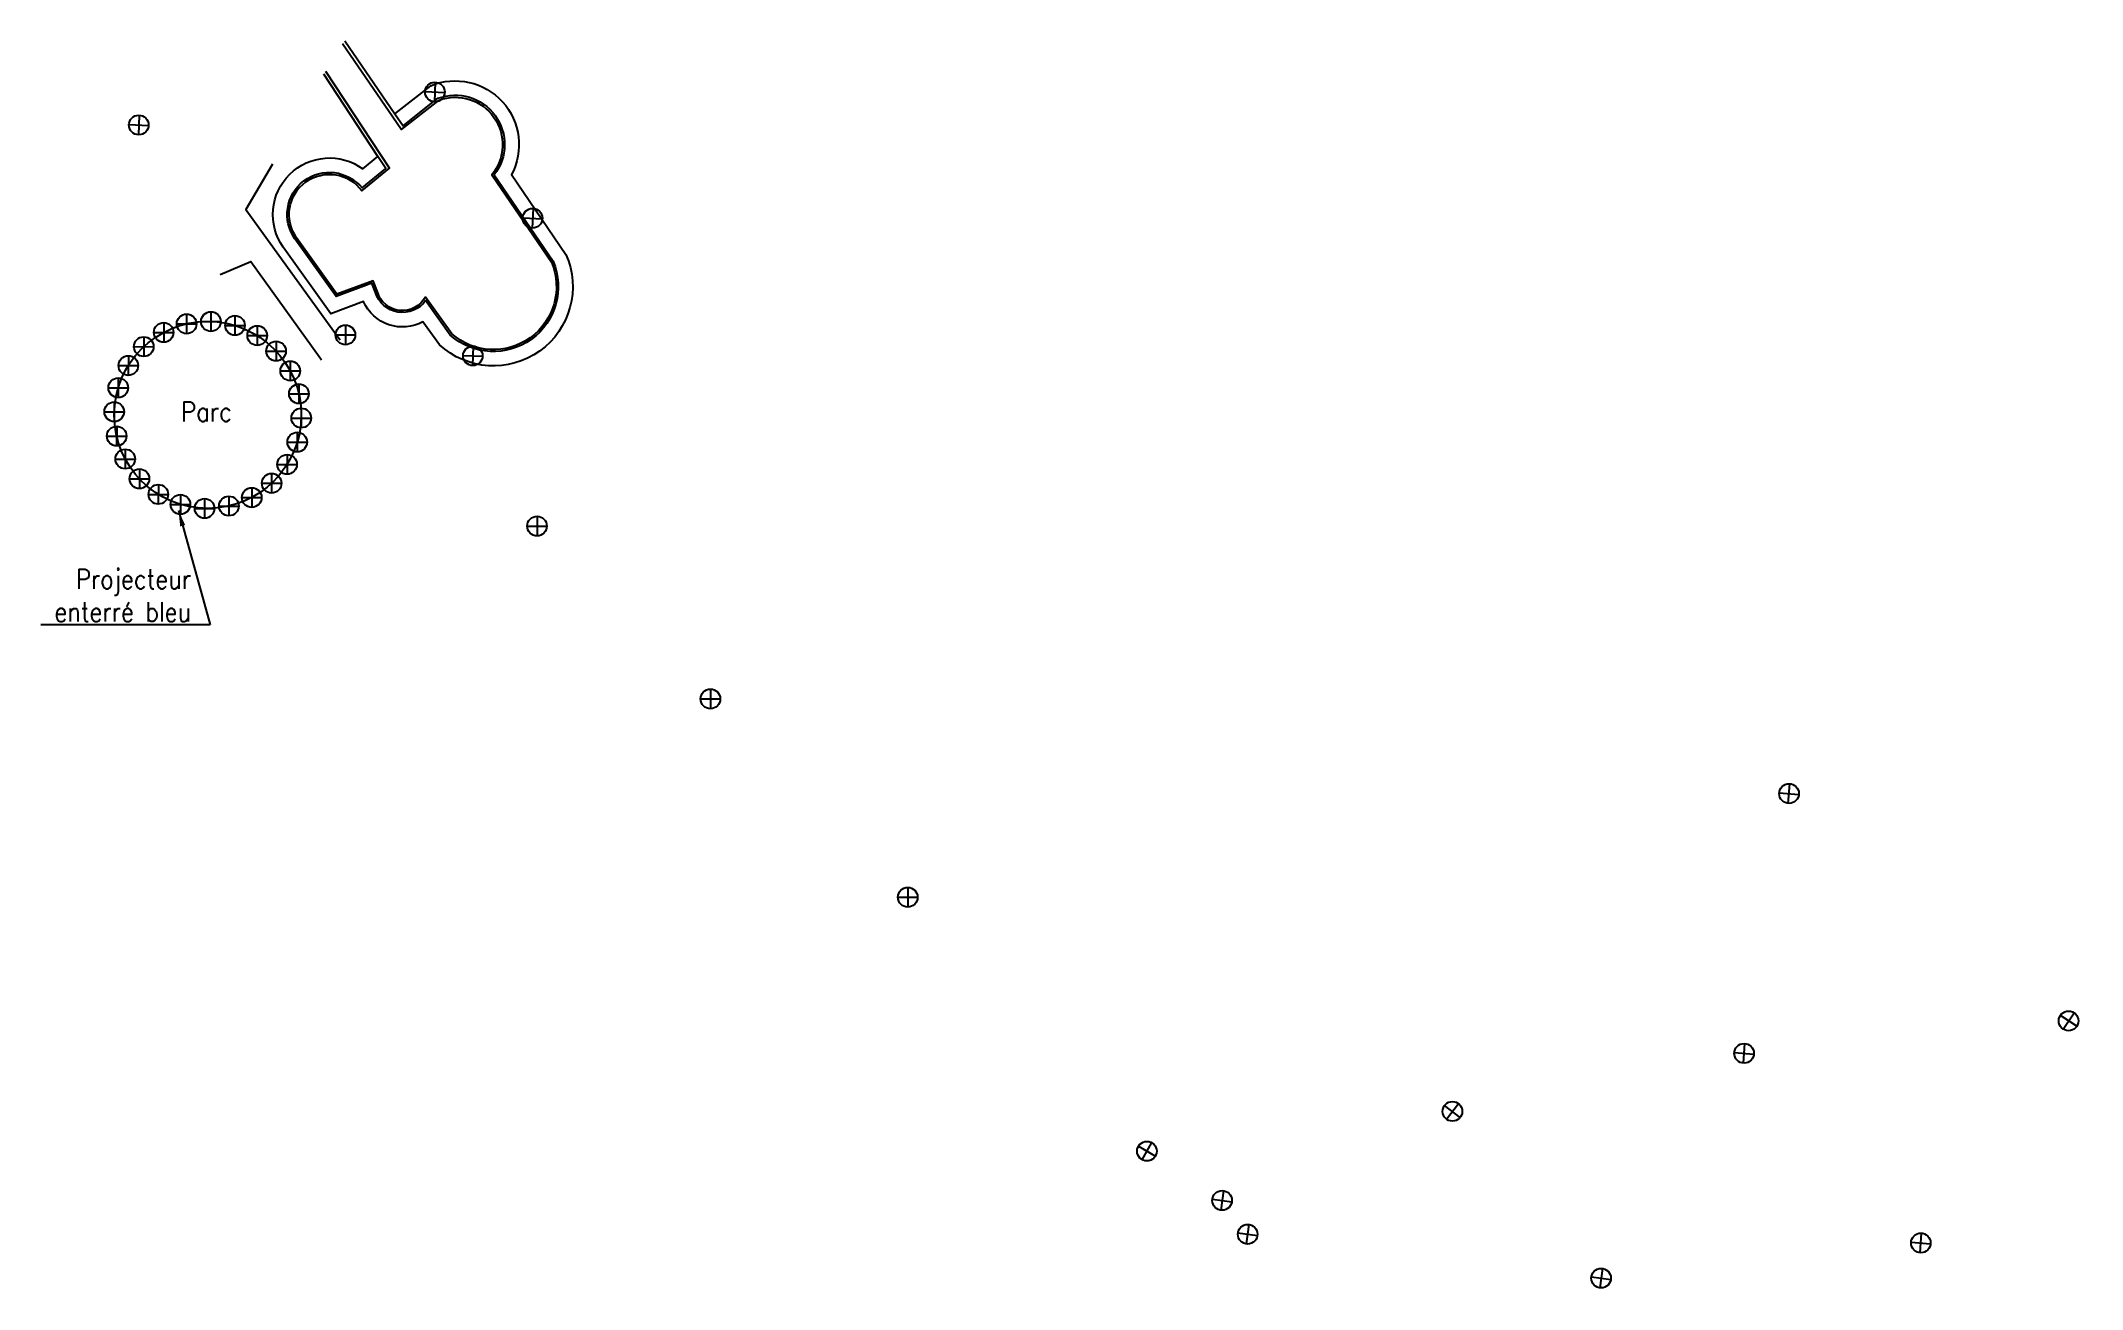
# Model space of a CAD drawing. Header units: millimetres. Extents: x 216002 to 216157, y 109593 to 109688.
import ezdxf
from ezdxf.enums import TextEntityAlignment as Align

# ---------------------------------------------------------------- set-up
doc = ezdxf.new("R2010")
doc.units = ezdxf.units.MM
doc.linetypes.add('E_ST_Cu', pattern=[2000, 1000, 1000])
doc.layers.get('0').update_dxf_attribs({"linetype": 'CONTINUOUS'})
for name, color, linetype in [('BB01', 7, 'CONTINUOUS'), ('BB08', 7, 'CONTINUOUS'), ('BR01', 7, 'CONTINUOUS'), ('BR12', 7, 'CONTINUOUS')]:
    doc.layers.add(name, color=color, linetype=linetype)
doc.styles.add('B_ROMANS', font='ROMANS.shx', dxfattribs={"width": 0.75})
doc.styles.get("Standard").update_dxf_attribs({"font": 'romans.shx', "width": 0.85})
doc.dimstyles.get("Standard").update_dxf_attribs({"dimtxt": 1.5, "dimasz": 1.2, "dimexe": 0.625, "dimexo": 0.625, "dimgap": 0.25, "dimtad": 1, "dimdec": 1, "dimzin": 0, "dimdsep": 46, "dimtxsty": 'Standard', "dimcen": -0.5, "dimadec": 0, "dimazin": 0, "dimtfac": 1, "dimtdec": 1, "dimtmove": 0, "dimatfit": 3, "dimfxl": 0, "dimtolj": 1, "dimtzin": 0, "dimarcsym": 0})

# ---------------------------------------------------------------- blocks, each defined once
blk = doc.blocks.new('BR1209')
at = {"color": 0, "linetype": 'Continuous', "flags": 128}
for points in [[(-0.5, 0), (0.5, 0)], [(0, 0.5), (0, -0.5)]]:
    blk.add_lwpolyline(points, dxfattribs=at)
at = {"color": 0, "linetype": 'Continuous'}
blk.add_circle((0, 0), 0.5, dxfattribs=at)
at = {"color": 0, "linetype": 'Continuous', "style": 'B_ROMANS', "width": 0.75}
blk.add_attdef('NUM', text='', height=1.2, dxfattribs=at).set_placement((0, 2), align=Align.MIDDLE)
at = {"color": 0, "linetype": 'Continuous', "style": 'B_ROMANS', "width": 0.75, "flags": 3}
for tag, p in [('DEF_LEG', (0, -10)), ('DEF_COUP', (0, -12.5)), ('DEF_TYPE', (0, -15))]:
    blk.add_attdef(tag, text='', height=1.2, dxfattribs=at).set_placement(p, align=Align.MIDDLE)

msp = doc.modelspace()

# ---------------------------------------------------------------- linework, layer by layer
at = {"layer": 'BB01', "color": 252}
msp.add_circle((216014.27, 109659.8), 7.14, dxfattribs=at)
at = {"layer": 'BR01', "color": 252, "flags": 128}
for points in [[(216024.73, 109688.37), (216028.56, 109682.79), (216031.3, 109684.94, -0.704082), (216037.46, 109678.15), (216041.61, 109672.06, -0.816686), (216031.96, 109665.16), (216030.7, 109666.91, -0.438154), (216026.17, 109668.45), (216023.68, 109667.51), (216020.04, 109672.6, -0.850318), (216026.11, 109678.59), (216027.26, 109679.54), (216023.13, 109685.82)], [(216024.56, 109688.17), (216028.41, 109682.56), (216029.07, 109681.6), (216031.93, 109683.84, -0.764163), (216035.95, 109678.13), (216040.51, 109671.46, -0.797397), (216032.9, 109665.99), (216030.89, 109668.8, -0.664566), (216027.22, 109669.2), (216026.9, 109670.05), (216024.13, 109669.02), (216021.05, 109673.33, -0.992375), (216026.04, 109676.91), (216028.15, 109678.64), (216027.52, 109679.6), (216023.3, 109686.02)], [(216028.56, 109682.79), (216029.18, 109681.88), (216031.85, 109683.98, -0.754844), (216036.14, 109678.13), (216040.64, 109671.53, -0.800071), (216032.79, 109665.89), (216030.9, 109668.53, -0.625619), (216027.08, 109669.15), (216026.81, 109669.86), (216024.08, 109668.84), (216020.93, 109673.24, -0.968293), (216026.06, 109677.13), (216027.87, 109678.61), (216027.26, 109679.54)]]:
    msp.add_lwpolyline(points, format="xyb", dxfattribs=at)
for points in [[(216019.21, 109678.96), (216017.19, 109675.49), (216024.27, 109665.67), (216024.39, 109665.54)], [(216015.23, 109670.51), (216017.57, 109671.51), (216022.77, 109664.25), (216022.96, 109664.01)]]:
    msp.add_lwpolyline(points, dxfattribs=at)

# ---------------------------------------------------------------- block references
at = {"layer": 'BR12', "color": 252, "xscale": 1.5, "yscale": 1.5, "zscale": 1.5}
for p, rotation in [((216031.61, 109684.46), 357.2483482312239), ((216009.01, 109681.94), 357.2483482312239), ((216039.07, 109674.82), 357.2483482312239), ((216014.51, 109666.93), 359.9037416417843), ((216010.91, 109666.1), 359.9037416417843), ((216012.66, 109666.75), 359.9037416417843), ((216016.35, 109666.63), 359.9037416417843), ((216018.05, 109665.86), 359.9037416417843), ((216024.78, 109665.91), 359.9037416417843), ((216009.39, 109665.01), 359.9037416417843), ((216019.49, 109664.67), 359.9037416417843), ((216034.51, 109664.31), 357.2483482312239), ((216008.21, 109663.57), 359.9037416417843), ((216020.57, 109663.16), 359.9037416417843), ((216007.44, 109661.87), 359.9037416417843), ((216021.23, 109661.41), 359.9037416417843), ((216007.13, 109660.04), 359.9037416417843), ((216021.41, 109659.56), 359.9037416417843), ((216007.32, 109658.18), 359.9037416417843), ((216021.1, 109657.72), 359.9037416417843), ((216007.97, 109656.43), 359.9037416417843), ((216020.33, 109656.02), 359.9037416417843), ((216009.06, 109654.92), 359.9037416417843), ((216019.15, 109654.58), 359.9037416417843), ((216010.5, 109653.73), 359.9037416417843), ((216012.19, 109652.96), 359.9037416417843), ((216015.89, 109652.84), 359.9037416417843), ((216017.63, 109653.49), 359.9037416417843), ((216014.03, 109652.66), 359.9037416417843), ((216039.41, 109651.31), 359.9037416417843), ((216052.65, 109638.11), 359.9037416417843), ((216134.99, 109630.88), 85.4202940528916), ((216067.71, 109622.96), 359.9037416417843), ((216156.33, 109613.52), 146.3456776610913), ((216131.56, 109611.04), 85.4202940528916), ((216109.29, 109606.61), 142.2392742466858), ((216085.97, 109603.57), 60.41676147462923), ((216091.71, 109599.81), 352.1797463607426), ((216093.66, 109597.23), 352.1797463607426), ((216145.05, 109596.56), 85.4202940528916), ((216120.64, 109593.87), 352.1797463607426)]:
    msp.add_blockref('BR1209', p, dxfattribs=dict(at, rotation=rotation))

# ---------------------------------------------------------------- texts
at = {"layer": 'BB08', "color": 252, "linetype": 'E_ST_Cu', "insert": (216012.24, 109660.79), "char_height": 1.5, "width": 2.0602, "attachment_point": 1}
msp.add_mtext('Parc', dxfattribs=at)
at = {"layer": 'BR12', "color": 252, "insert": (216013, 109644.01), "char_height": 1.5, "attachment_point": 9}
msp.add_mtext('Projecteur \\Penterré bleu', dxfattribs=at)

# ---------------------------------------------------------------- leaders
at = {"layer": 'BR12', "color": 252, "annotation_type": 0, "has_hookline": 1, "hookline_direction": 1, "text_width": 11.47}
msp.add_leader([(216012.04, 109652.49), (216014.45, 109643.76), (216013.25, 109643.76)], dimstyle='Standard', dxfattribs=at)

doc.saveas('drawing.dxf')
